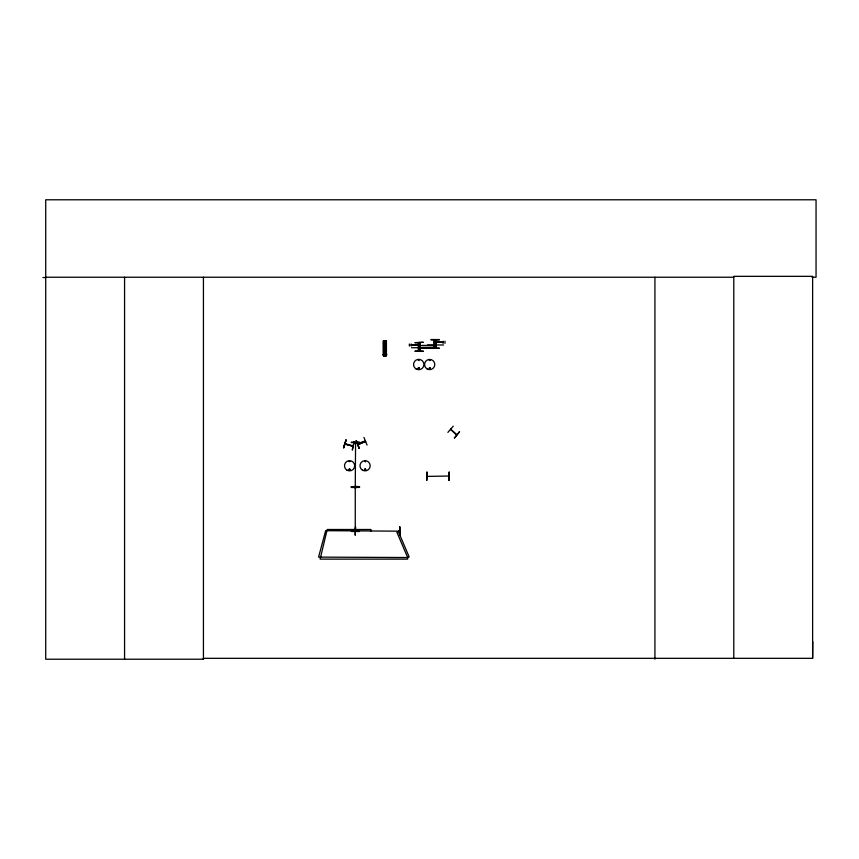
<?xml version="1.0" encoding="UTF-8"?>
<svg xmlns="http://www.w3.org/2000/svg" width="859" height="859" viewBox="0 0 859 859"><rect width="100%" height="100%" fill="white"/><g stroke="black" fill="none" stroke-linecap="round" stroke-linejoin="round"><path stroke-width="1.29" d="M812.034 277.232L816.05 277.232L816.05 199.782L45.72 199.782L45.72 659.218L203.54 659.218L203.433 658.316L812.625 658.316L812.743 641.705M355.626 486.419L355.583 485.85M348.808 469.401C350.408 472.514 350.354 466.716 348.861 469.798M349.044 469.465C350.247 471.344 349.935 468.187 349.226 469.261M364.527 469.605C366.181 467.801 365.054 471.688 364.656 469.358M365.515 461.627L364.699 461.283L365.44 461.712M418.312 360.136L419.063 360.576L418.451 359.964M417.946 368.35C420.008 365.955 419.171 370.723 418.032 368.543M430.166 368.479C428.523 366.514 430.112 370.508 429.929 367.931M430.456 368.565C429.081 365.709 428.652 370.53 430.327 368.726M355.261 486.591L355.583 442.664M355.594 443.373L355.583 442.804M355.583 486.419L355.54 485.764M355.261 488.277L355.218 487.472L355.594 488.191M343.546 447.711L346.102 439.894L343.514 447.7M343.901 447.807L345.994 439.872M352.19 445.66L352.985 445.875M418.762 346.467L419.654 346.381M349.183 461.283L350.01 461.627L349.183 461.401M365.773 470.002C365.311 466.673 363.271 471.881 365.794 469.798M430.08 360.479L429.253 360.136L430.08 360.361M419.654 347.122L418.913 347.208M418.312 368.114C420.856 368.06 416.765 369.263 418.988 367.931M355.787 531.13L356.41 531.12M398.737 530.808L399.564 530.808M370.981 531.087L370.981 529.498L327.193 529.498L320.117 559.123L407.681 559.123L407.681 557.523L396.944 532.355L398.415 531.732L409.152 556.9L407.681 557.523L318.571 557.115L325.658 530.679L399.403 531.173M453.241 426.171L447.883 432.388M459.554 431.776L454.357 438.144L459.468 431.701M434.869 343.632L435.61 343.804M355.551 488.277L355.583 487.622M345.071 443.716L345.79 443.878M345.146 443.749L352.909 445.853M358.654 444.307C355.68 444.232 367.008 439.765 364.86 441.719M365.569 441.376L358.074 444.543M357.988 444.64L365.612 441.451M367.061 445.048L363.948 437.446M419.482 347.208L419.654 346.553M450.696 429.21L456.773 434.6M384.692 355.551L385.036 355.025M427.073 476.401L448.881 476.026M351.288 442.202L359.502 442.192M351.299 442.546L359.502 442.492M351.288 487.021L359.513 487.021M355.583 526.846L355.218 535.06M399.993 526.846L400.015 535.05M355.701 530.808L356.356 530.755M398.823 531.141L399.478 531.087M359.502 531.496L351.299 531.431M355.186 535.06L355.476 526.846M42.95 277.554L45.72 277.543M45.72 277.232L733.779 277.232M431.046 339.53L439.26 339.573M431.046 339.874L439.26 339.874M443.158 342.032L436.318 342.032L443.158 342.505M434.289 342.15L436.318 342.15M434.289 342.387L436.318 342.387M383.501 342.43L386.239 342.43M415.09 342.677L423.294 342.269L415.09 342.73M383.501 343.439L386.239 343.439M434.697 343.632L435.61 343.632M434.697 343.976L435.61 343.976M434.697 344.212L435.61 344.212M434.869 344.459L435.61 344.545M411.182 344.781L420.051 344.899M383.501 344.942L386.239 344.942M427.471 344.964L443.545 344.964M411.182 345.243L420.051 345.125M435.406 345.522L418.891 345.533M383.501 346.284L386.239 346.284M418.741 346.725L419.654 346.725M418.741 346.95L419.654 346.95M418.827 347.272L419.654 347.294M411.515 347.712L427.589 347.712M383.501 347.788L386.239 347.788M419.74 347.884L418.945 347.927L419.74 348.346M418.945 347.97L432.399 348.26M418.945 348.303L439.26 348.26M425.033 348.357L435.449 348.357M415.09 351.052L423.294 351.052M415.09 351.352L423.294 351.395M383.501 354.241L386.239 354.241M383.039 354.67L386.69 354.67M383.039 354.778L386.69 354.778M352.963 446.165L345.135 444.124M344.964 444.082L352.931 446.251M450.492 429.403L456.601 434.955M356.27 440.656L359.384 448.258M399.66 526.846L399.703 535.05M355.218 442.804L355.218 443.384M812.625 658.316L812.625 276.34L733.779 276.34L733.779 658.316M654.923 277.232L654.923 659.218M444.983 341.238L444.983 343.299M443.158 341.238L443.158 343.299M439.26 348.196L431.046 348.196M435.406 345.608L421.941 345.522M434.697 348.196L434.643 339.992L434.579 348.196M434.278 339.992L434.278 348.196M434.235 339.992L434.235 348.196M420.105 342.73L420.105 350.944M419.654 342.73L419.664 350.944M418.741 342.73L418.72 350.944M418.677 342.73L418.677 350.944M418.279 342.73L418.322 350.944M411.182 343.987L411.182 346.037M409.356 343.987L409.356 346.037M386.26 340.916L386.239 355.744M386.035 340.916L386.024 355.744M385.852 340.916L385.916 355.744M385.734 340.916L385.702 355.744M385.498 340.916L385.487 355.744M385.283 355.744L384.445 355.744M384.241 340.926L384.252 355.755M384.027 340.926L384.059 355.755M383.823 340.926L383.833 355.755M383.651 340.926L383.705 355.755M383.501 340.926L383.479 355.755M355.261 487.536L355.261 531.324M203.422 277.232L203.422 659.218M124.576 277.232L124.576 659.218M384.274 346.875C385.025 349.194 386.088 345.232 384.274 346.875M354.048 442.052L352.319 450.095L354.026 442.052M356.313 440.635L359.105 448.377L356.313 440.635M426.977 472.106L426.773 480.321L426.977 472.106M449.182 472.106L448.978 480.321L449.182 472.106M359.502 486.57L351.299 486.634L351.299 487.472L359.502 487.418L359.502 486.57M386.453 340.916L383.286 340.926L383.35 355.755L386.453 355.744L386.389 340.916M436.061 348.196L436.061 339.992L436.028 348.196M435.717 348.196L435.717 339.992L435.631 348.196M427.127 368.951A5.122 5.122 0 0 0 434.804 364.517A5.122 5.122 0 0 0 427.127 360.082A5.122 5.122 0 0 0 427.127 368.951M416.143 369.016A5.197 5.197 0 0 0 423.938 364.517A5.197 5.197 0 0 0 416.143 360.018A5.197 5.197 0 0 0 416.143 369.016M362.53 470.195A5.111 5.111 0 0 0 370.197 465.771A5.111 5.111 0 0 0 362.53 461.347A5.111 5.111 0 0 0 362.53 470.195M347.025 470.195A5.111 5.111 0 0 0 354.692 465.771A5.111 5.111 0 0 0 347.025 461.347A5.111 5.111 0 0 0 347.025 470.195"/></g></svg>
